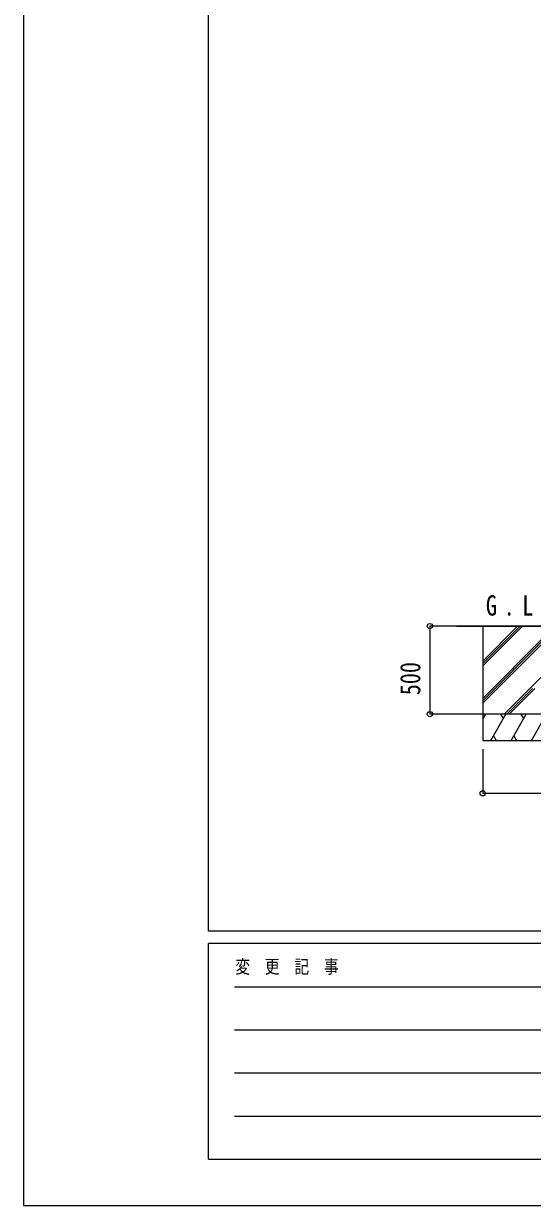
# Model space of a CAD drawing. Units: millimetres, scale not verified. Extents: x -14718 to 14718, y -10396 to 10396.
# Drawn here: x -14718 to -11826, y -10394 to -3679 of the extents above; entities that cross this region are included whole.
import ezdxf
from ezdxf.enums import TextEntityAlignment as Align

# ---------------------------------------------------------------- set-up
doc = ezdxf.new("R2010")
doc.units = ezdxf.units.MM
doc.header["$LTSCALE"] = 50
for name, color, linetype in [('0-2_USER1', 3, 'Continuous'), ('0-4_YKK_A1', 4, 'Continuous'), ('0-6_YKK_ZWAK', 7, 'Continuous')]:
    doc.layers.add(name, color=color, linetype=linetype)
doc.layers.add('0-5_YKK_D', color=6, linetype='Continuous', lineweight=18)
doc.styles.add('ＭＳ ゴシック', font='')
doc.styles.get('ＭＳ ゴシック').set_extended_font_data('MS Gothic')

msp = doc.modelspace()

# ---------------------------------------------------------------- linework, layer by layer
at = {"layer": '0-4_YKK_A1'}
for p, q in [((-12258.43, -7102.3), (-808.43, -7102.3)), ((-11758.43, -7102.3), (-12208.43, -7102.3)), ((-12108.43, -7102.3), (-12108.43, -7752.3)), ((-12108.43, -7328.93), (-11881.8, -7102.3)), ((-12108.43, -7300.64), (-11910.08, -7102.3)), ((-12108.43, -7314.79), (-11896, -7102.36)), ((-12108.43, -7512.77), (-11758.43, -7162.78)), ((-12108.43, -7526.92), (-11758.43, -7176.92)), ((-12108.43, -7541.06), (-11758.43, -7191.06)), ((-11985.82, -7602.3), (-11758.43, -7374.91)), ((-11971.68, -7602.3), (-11825.93, -7456.55)), ((-11957.54, -7602.3), (-11812.04, -7456.8)), ((-11308.43, -7602.3), (-12108.43, -7602.3)), ((-12108.43, -7631.24), (-12091.72, -7602.3)), ((-11308.43, -7602.3), (-12108.43, -7602.3)), ((-12106.72, -7628.28), (-12108.43, -7625.32)), ((-12062.85, -7752.3), (-11976.25, -7602.3)), ((-11991.25, -7628.28), (-12006.25, -7602.3)), ((-11947.38, -7752.3), (-11860.78, -7602.3)), ((-11875.78, -7628.28), (-11890.78, -7602.3)), ((-11831.91, -7752.3), (-11745.31, -7602.3)), ((-12108.43, -7752.3), (-11308.43, -7752.3)), ((-12047.86, -7726.32), (-12032.86, -7752.3)), ((-11932.39, -7726.32), (-11917.39, -7752.3))]:
    msp.add_line(p, q, dxfattribs=at)
at = {"layer": '0-5_YKK_D'}
for p, q in [((-12209.43, -7102.3), (-12409.43, -7102.3)), ((-12408.43, -7102.3), (-12408.43, -7602.3)), ((-12109.43, -7602.3), (-12409.43, -7602.3)), ((-12108.43, -7802.3), (-12108.43, -8053.3)), ((-12108.43, -8052.3), (-11308.43, -8052.3))]:
    msp.add_line(p, q, dxfattribs=at)
for centre in [(-12408.43, -7102.3), (-12408.43, -7602.3), (-12108.43, -8052.3)]:
    msp.add_circle(centre, 14.88, dxfattribs=at)
at = {"layer": '0-6_YKK_ZWAK'}
for p, q in [((-13667.43, -8836.3), (-13667.43, 9713.7)), ((13632.57, -8836.3), (-13667.43, -8836.3)), ((-4567.43, -8906.3), (-13667.43, -8906.3)), ((-13667.43, -10131.3), (-13667.43, -8906.3)), ((-13518.68, -9151.3), (-4742.43, -9151.3)), ((-13518.68, -9396.3), (-4742.43, -9396.3)), ((-13518.68, -9641.3), (-4742.43, -9641.3)), ((-13518.68, -9886.3), (-4742.43, -9886.3)), ((-13667.43, -10131.3), (-4567.43, -10131.3))]:
    msp.add_line(p, q, dxfattribs=at)
msp.add_lwpolyline([(-14717.5, -10393.8), (14717.5, -10393.8), (14717.5, 10396.2), (-14717.5, 10396.2)], close=True, dxfattribs=at)

# ---------------------------------------------------------------- texts
at = {"layer": '0-2_USER1', "style": 'ＭＳ ゴシック', "width": 0.8}
for s, p in [('G', (-12090.43, -7076.99)), ('L', (-11883.56, -7076.99)), ('.', (-11989.63, -7076.99))]:
    msp.add_text(s, height=115.5, dxfattribs=at).set_placement(p, align=Align.BOTTOM_LEFT)
at = {"layer": '0-5_YKK_D', "style": 'ＭＳ ゴシック', "width": 0.8}
msp.add_text('500', height=115.5, rotation=90, dxfattribs=at).set_placement((-12428.43, -7495.1), align=Align.BOTTOM_LEFT)
at = {"layer": '0-6_YKK_ZWAK', "style": 'ＭＳ ゴシック', "width": 0.8}
msp.add_text('変  更  記  事', height=76.98, dxfattribs=at).set_placement((-13514.59, -9098.8), align=Align.BOTTOM_LEFT)

doc.saveas('drawing.dxf')
